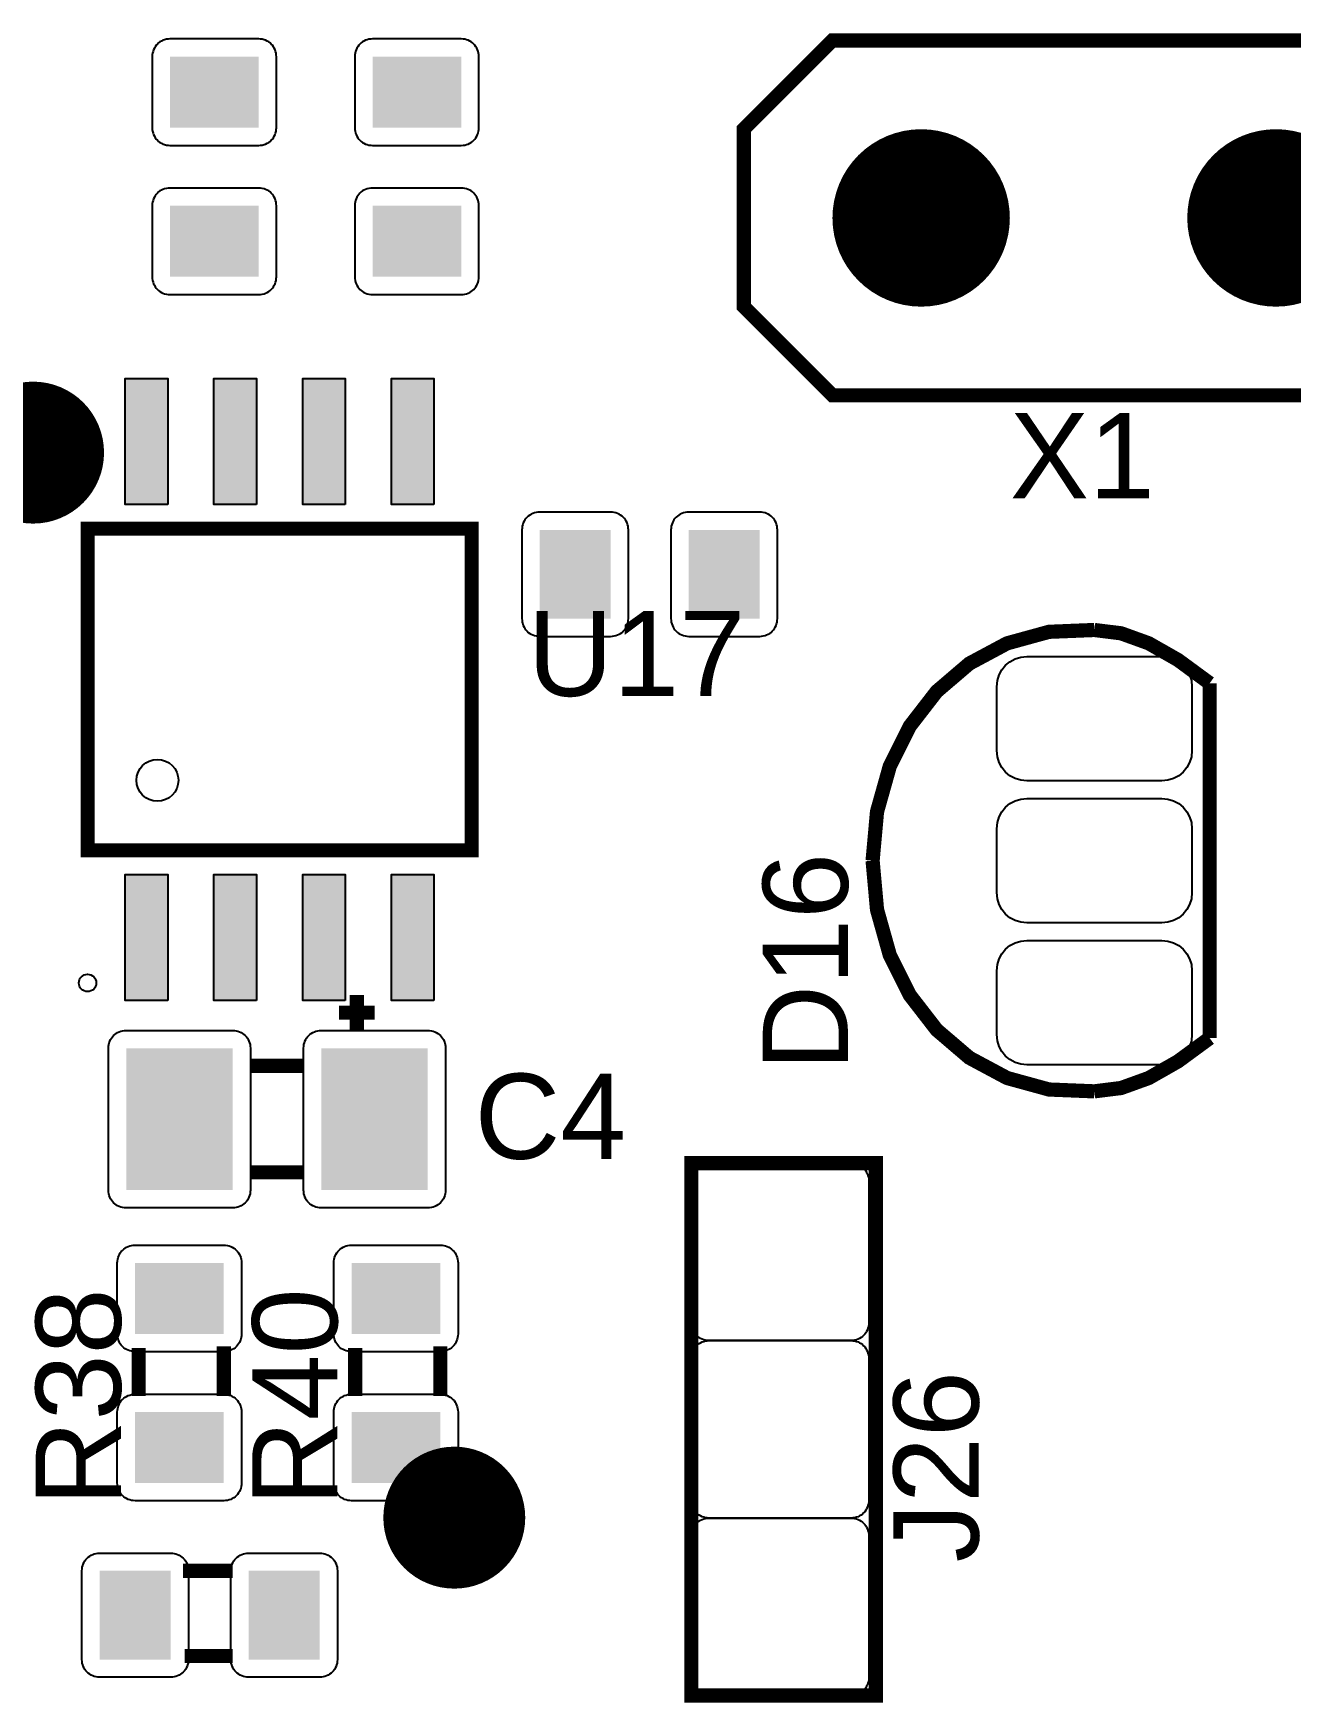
# Model space of a CAD drawing. Header units: inches. Extents: x -3.34 to 3.34, y -1.57 to 1.57.
# Drawn here: x -1.899 to -1.19, y -1.045 to -0.105 of the extents above; entities that cross this region are included whole.
import ezdxf

# ---------------------------------------------------------------- set-up
doc = ezdxf.new("R2010")
doc.units = ezdxf.units.IN
doc.layers.get('0').update_dxf_attribs({"linetype": 'CONTINUOUS'})

# ---------------------------------------------------------------- blocks, each defined once
blk = doc.blocks.new('RPAD')
blk.add_trace([(-0.5, -0.5), (-0.5, 0.5), (0.5, -0.5), (0.5, 0.5)])
blk = doc.blocks.new('EPAD')
at = {"const_width": 0.5}
blk.add_lwpolyline([(-0.25, 0, 1), (0.25, 0, 1)], format="xyb", close=True, dxfattribs=at)

msp = doc.modelspace()

# ---------------------------------------------------------------- linework, layer by layer
for points in [[(-1.831685, -0.117795), (-1.831685, -0.157795), (-1.831635, -0.158835), (-1.831486, -0.15984), (-1.831244, -0.160807), (-1.830913, -0.161731), (-1.830499, -0.162607), (-1.830004, -0.163431), (-1.829435, -0.164199), (-1.828794, -0.164905), (-1.828088, -0.165545), (-1.827321, -0.166114), (-1.826497, -0.166609), (-1.82562, -0.167024), (-1.824696, -0.167354), (-1.82373, -0.167596), (-1.822724, -0.167745), (-1.821685, -0.167795), (-1.771685, -0.167795), (-1.770646, -0.167745), (-1.769641, -0.167596), (-1.768674, -0.167354), (-1.76775, -0.167024), (-1.766873, -0.166609), (-1.766049, -0.166114), (-1.765282, -0.165545), (-1.764576, -0.164905), (-1.763935, -0.164199), (-1.763366, -0.163431), (-1.762871, -0.162607), (-1.762457, -0.161731), (-1.762126, -0.160807), (-1.761884, -0.15984), (-1.761735, -0.158835), (-1.761685, -0.157795), (-1.761685, -0.117795), (-1.761735, -0.116756), (-1.761884, -0.115751), (-1.762126, -0.114784), (-1.762457, -0.11386), (-1.762871, -0.112983), (-1.763366, -0.112159), (-1.763935, -0.111392), (-1.764576, -0.110686), (-1.765282, -0.110046), (-1.766049, -0.109476), (-1.766873, -0.108982), (-1.76775, -0.108567), (-1.768674, -0.108236), (-1.769641, -0.107994), (-1.770646, -0.107846), (-1.771685, -0.107795), (-1.821685, -0.107795), (-1.822724, -0.107846), (-1.82373, -0.107994), (-1.824696, -0.108236), (-1.82562, -0.108567), (-1.826497, -0.108982), (-1.827321, -0.109476), (-1.828088, -0.110046), (-1.828794, -0.110686), (-1.829435, -0.111392), (-1.830004, -0.112159), (-1.830499, -0.112983), (-1.830913, -0.11386), (-1.831244, -0.114784), (-1.831486, -0.115751), (-1.831635, -0.116756), (-1.831685, -0.117795)], [(-1.717512, -0.117795), (-1.717512, -0.157795), (-1.717461, -0.158835), (-1.717313, -0.15984), (-1.717071, -0.160807), (-1.71674, -0.161731), (-1.716326, -0.162607), (-1.715831, -0.163431), (-1.715261, -0.164199), (-1.714621, -0.164905), (-1.713915, -0.165545), (-1.713148, -0.166114), (-1.712324, -0.166609), (-1.711447, -0.167024), (-1.710523, -0.167354), (-1.709556, -0.167596), (-1.708551, -0.167745), (-1.707512, -0.167795), (-1.657512, -0.167795), (-1.656472, -0.167745), (-1.655467, -0.167596), (-1.6545, -0.167354), (-1.653576, -0.167024), (-1.6527, -0.166609), (-1.651876, -0.166114), (-1.651109, -0.165545), (-1.650402, -0.164905), (-1.649762, -0.164199), (-1.649193, -0.163431), (-1.648698, -0.162607), (-1.648283, -0.161731), (-1.647953, -0.160807), (-1.647711, -0.15984), (-1.647562, -0.158835), (-1.647512, -0.157795), (-1.647512, -0.117795), (-1.647562, -0.116756), (-1.647711, -0.115751), (-1.647953, -0.114784), (-1.648283, -0.11386), (-1.648698, -0.112983), (-1.649193, -0.112159), (-1.649762, -0.111392), (-1.650402, -0.110686), (-1.651109, -0.110046), (-1.651876, -0.109476), (-1.6527, -0.108982), (-1.653576, -0.108567), (-1.6545, -0.108236), (-1.655467, -0.107994), (-1.656472, -0.107846), (-1.657512, -0.107795), (-1.707512, -0.107795), (-1.708551, -0.107846), (-1.709556, -0.107994), (-1.710523, -0.108236), (-1.711447, -0.108567), (-1.712324, -0.108982), (-1.713148, -0.109476), (-1.713915, -0.110046), (-1.714621, -0.110686), (-1.715261, -0.111392), (-1.715831, -0.112159), (-1.716326, -0.112983), (-1.71674, -0.11386), (-1.717071, -0.114784), (-1.717313, -0.115751), (-1.717461, -0.116756), (-1.717512, -0.117795)], [(-1.831685, -0.201795), (-1.831685, -0.241795), (-1.831635, -0.242835), (-1.831486, -0.24384), (-1.831244, -0.244807), (-1.830913, -0.245731), (-1.830499, -0.246607), (-1.830004, -0.247431), (-1.829435, -0.248199), (-1.828794, -0.248905), (-1.828088, -0.249545), (-1.827321, -0.250114), (-1.826497, -0.250609), (-1.82562, -0.251024), (-1.824696, -0.251354), (-1.82373, -0.251596), (-1.822724, -0.251745), (-1.821685, -0.251795), (-1.771685, -0.251795), (-1.770646, -0.251745), (-1.769641, -0.251596), (-1.768674, -0.251354), (-1.76775, -0.251024), (-1.766873, -0.250609), (-1.766049, -0.250114), (-1.765282, -0.249545), (-1.764576, -0.248905), (-1.763935, -0.248199), (-1.763366, -0.247431), (-1.762871, -0.246607), (-1.762457, -0.245731), (-1.762126, -0.244807), (-1.761884, -0.24384), (-1.761735, -0.242835), (-1.761685, -0.241795), (-1.761685, -0.201795), (-1.761735, -0.200756), (-1.761884, -0.199751), (-1.762126, -0.198784), (-1.762457, -0.19786), (-1.762871, -0.196983), (-1.763366, -0.196159), (-1.763935, -0.195392), (-1.764576, -0.194686), (-1.765282, -0.194046), (-1.766049, -0.193476), (-1.766873, -0.192982), (-1.76775, -0.192567), (-1.768674, -0.192236), (-1.769641, -0.191994), (-1.770646, -0.191846), (-1.771685, -0.191795), (-1.821685, -0.191795), (-1.822724, -0.191846), (-1.82373, -0.191994), (-1.824696, -0.192236), (-1.82562, -0.192567), (-1.826497, -0.192982), (-1.827321, -0.193476), (-1.828088, -0.194046), (-1.828794, -0.194686), (-1.829435, -0.195392), (-1.830004, -0.196159), (-1.830499, -0.196983), (-1.830913, -0.19786), (-1.831244, -0.198784), (-1.831486, -0.199751), (-1.831635, -0.200756), (-1.831685, -0.201795)], [(-1.717512, -0.201795), (-1.717512, -0.241795), (-1.717461, -0.242835), (-1.717313, -0.24384), (-1.717071, -0.244807), (-1.71674, -0.245731), (-1.716326, -0.246607), (-1.715831, -0.247431), (-1.715261, -0.248199), (-1.714621, -0.248905), (-1.713915, -0.249545), (-1.713148, -0.250114), (-1.712324, -0.250609), (-1.711447, -0.251024), (-1.710523, -0.251354), (-1.709556, -0.251596), (-1.708551, -0.251745), (-1.707512, -0.251795), (-1.657512, -0.251795), (-1.656472, -0.251745), (-1.655467, -0.251596), (-1.6545, -0.251354), (-1.653576, -0.251024), (-1.6527, -0.250609), (-1.651876, -0.250114), (-1.651109, -0.249545), (-1.650402, -0.248905), (-1.649762, -0.248199), (-1.649193, -0.247431), (-1.648698, -0.246607), (-1.648283, -0.245731), (-1.647953, -0.244807), (-1.647711, -0.24384), (-1.647562, -0.242835), (-1.647512, -0.241795), (-1.647512, -0.201795), (-1.647562, -0.200756), (-1.647711, -0.199751), (-1.647953, -0.198784), (-1.648283, -0.19786), (-1.648698, -0.196983), (-1.649193, -0.196159), (-1.649762, -0.195392), (-1.650402, -0.194686), (-1.651109, -0.194046), (-1.651876, -0.193476), (-1.6527, -0.192982), (-1.653576, -0.192567), (-1.6545, -0.192236), (-1.655467, -0.191994), (-1.656472, -0.191846), (-1.657512, -0.191795), (-1.707512, -0.191795), (-1.708551, -0.191846), (-1.709556, -0.191994), (-1.710523, -0.192236), (-1.711447, -0.192567), (-1.712324, -0.192982), (-1.713148, -0.193476), (-1.713915, -0.194046), (-1.714621, -0.194686), (-1.715261, -0.195392), (-1.715831, -0.196159), (-1.716326, -0.196983), (-1.71674, -0.19786), (-1.717071, -0.198784), (-1.717313, -0.199751), (-1.717461, -0.200756), (-1.717512, -0.201795)], [(-1.822874, -0.370146), (-1.846874, -0.370146), (-1.846874, -0.299146), (-1.822874, -0.299146), (-1.822874, -0.370146)], [(-1.772874, -0.370146), (-1.796874, -0.370146), (-1.796874, -0.299146), (-1.772874, -0.299146), (-1.772874, -0.370146)], [(-1.722874, -0.370146), (-1.746874, -0.370146), (-1.746874, -0.299146), (-1.722874, -0.299146), (-1.722874, -0.370146)], [(-1.672874, -0.370146), (-1.696874, -0.370146), (-1.696874, -0.299146), (-1.672874, -0.299146), (-1.672874, -0.370146)], [(-1.613283, -0.444449), (-1.573283, -0.444449), (-1.572244, -0.444398), (-1.571239, -0.44425), (-1.570272, -0.444008), (-1.569348, -0.443677), (-1.568472, -0.443263), (-1.567648, -0.442768), (-1.56688, -0.442198), (-1.566174, -0.441558), (-1.565534, -0.440852), (-1.564965, -0.440085), (-1.56447, -0.439261), (-1.564055, -0.438384), (-1.563724, -0.43746), (-1.563482, -0.436493), (-1.563334, -0.435488), (-1.563283, -0.434449), (-1.563283, -0.384449), (-1.563334, -0.383409), (-1.563482, -0.382404), (-1.563724, -0.381437), (-1.564055, -0.380513), (-1.56447, -0.379637), (-1.564965, -0.378813), (-1.565534, -0.378046), (-1.566174, -0.377339), (-1.56688, -0.376699), (-1.567648, -0.37613), (-1.568472, -0.375635), (-1.569348, -0.37522), (-1.570272, -0.37489), (-1.571239, -0.374648), (-1.572244, -0.374499), (-1.573283, -0.374449), (-1.613283, -0.374449), (-1.614323, -0.374499), (-1.615328, -0.374648), (-1.616295, -0.37489), (-1.617219, -0.37522), (-1.618095, -0.375635), (-1.618919, -0.37613), (-1.619687, -0.376699), (-1.620393, -0.377339), (-1.621033, -0.378046), (-1.621602, -0.378813), (-1.622097, -0.379637), (-1.622512, -0.380513), (-1.622843, -0.381437), (-1.623085, -0.382404), (-1.623233, -0.383409), (-1.623283, -0.384449), (-1.623283, -0.434449), (-1.623233, -0.435488), (-1.623085, -0.436493), (-1.622843, -0.43746), (-1.622512, -0.438384), (-1.622097, -0.439261), (-1.621602, -0.440085), (-1.621033, -0.440852), (-1.620393, -0.441558), (-1.619687, -0.442198), (-1.618919, -0.442768), (-1.618095, -0.443263), (-1.617219, -0.443677), (-1.616295, -0.444008), (-1.615328, -0.44425), (-1.614323, -0.444398), (-1.613283, -0.444449)], [(-1.529283, -0.444449), (-1.489283, -0.444449), (-1.488244, -0.444398), (-1.487239, -0.44425), (-1.486272, -0.444008), (-1.485348, -0.443677), (-1.484472, -0.443263), (-1.483648, -0.442768), (-1.48288, -0.442198), (-1.482174, -0.441558), (-1.481534, -0.440852), (-1.480965, -0.440085), (-1.48047, -0.439261), (-1.480055, -0.438384), (-1.479724, -0.43746), (-1.479482, -0.436493), (-1.479334, -0.435488), (-1.479283, -0.434449), (-1.479283, -0.384449), (-1.479334, -0.383409), (-1.479482, -0.382404), (-1.479724, -0.381437), (-1.480055, -0.380513), (-1.48047, -0.379637), (-1.480965, -0.378813), (-1.481534, -0.378046), (-1.482174, -0.377339), (-1.48288, -0.376699), (-1.483648, -0.37613), (-1.484472, -0.375635), (-1.485348, -0.37522), (-1.486272, -0.37489), (-1.487239, -0.374648), (-1.488244, -0.374499), (-1.489283, -0.374449), (-1.529283, -0.374449), (-1.530323, -0.374499), (-1.531328, -0.374648), (-1.532295, -0.37489), (-1.533219, -0.37522), (-1.534095, -0.375635), (-1.534919, -0.37613), (-1.535687, -0.376699), (-1.536393, -0.377339), (-1.537033, -0.378046), (-1.537602, -0.378813), (-1.538097, -0.379637), (-1.538512, -0.380513), (-1.538843, -0.381437), (-1.539085, -0.382404), (-1.539233, -0.383409), (-1.539283, -0.384449), (-1.539283, -0.434449), (-1.539233, -0.435488), (-1.539085, -0.436493), (-1.538843, -0.43746), (-1.538512, -0.438384), (-1.538097, -0.439261), (-1.537602, -0.440085), (-1.537033, -0.440852), (-1.536393, -0.441558), (-1.535687, -0.442198), (-1.534919, -0.442768), (-1.534095, -0.443263), (-1.533219, -0.443677), (-1.532295, -0.444008), (-1.531328, -0.44425), (-1.530323, -0.444398), (-1.529283, -0.444449)], [(-1.355622, -0.508866), (-1.355622, -0.472866), (-1.355284, -0.46939), (-1.354311, -0.466176), (-1.352765, -0.463285), (-1.350708, -0.46078), (-1.348203, -0.458724), (-1.345312, -0.457178), (-1.342098, -0.456204), (-1.338622, -0.455866), (-1.262622, -0.455866), (-1.259146, -0.456204), (-1.255932, -0.457178), (-1.253041, -0.458724), (-1.250536, -0.46078), (-1.24848, -0.463285), (-1.246933, -0.466176), (-1.24596, -0.46939), (-1.245622, -0.472866), (-1.245622, -0.508866), (-1.24596, -0.512342), (-1.246933, -0.515556), (-1.24848, -0.518447), (-1.250536, -0.520952), (-1.253041, -0.523009), (-1.255932, -0.524555), (-1.259146, -0.525528), (-1.262622, -0.525866), (-1.338622, -0.525866), (-1.342098, -0.525528), (-1.345312, -0.524555), (-1.348203, -0.523009), (-1.350708, -0.520952), (-1.352765, -0.518447), (-1.354311, -0.515556), (-1.355284, -0.512342), (-1.355622, -0.508866)], [(-1.355622, -0.588866), (-1.355622, -0.552866), (-1.355284, -0.54939), (-1.354311, -0.546176), (-1.352765, -0.543285), (-1.350708, -0.54078), (-1.348203, -0.538724), (-1.345312, -0.537178), (-1.342098, -0.536204), (-1.338622, -0.535866), (-1.262622, -0.535866), (-1.259146, -0.536204), (-1.255932, -0.537178), (-1.253041, -0.538724), (-1.250536, -0.54078), (-1.24848, -0.543285), (-1.246933, -0.546176), (-1.24596, -0.54939), (-1.245622, -0.552866), (-1.245622, -0.588866), (-1.24596, -0.592342), (-1.246933, -0.595556), (-1.24848, -0.598447), (-1.250536, -0.600952), (-1.253041, -0.603009), (-1.255932, -0.604555), (-1.259146, -0.605528), (-1.262622, -0.605866), (-1.338622, -0.605866), (-1.342098, -0.605528), (-1.345312, -0.604555), (-1.348203, -0.603009), (-1.350708, -0.600952), (-1.352765, -0.598447), (-1.354311, -0.595556), (-1.355284, -0.592342), (-1.355622, -0.588866)], [(-1.822874, -0.649673), (-1.846874, -0.649673), (-1.846874, -0.578673), (-1.822874, -0.578673), (-1.822874, -0.649673)], [(-1.772874, -0.649673), (-1.796874, -0.649673), (-1.796874, -0.578673), (-1.772874, -0.578673), (-1.772874, -0.649673)], [(-1.722874, -0.649673), (-1.746874, -0.649673), (-1.746874, -0.578673), (-1.722874, -0.578673), (-1.722874, -0.649673)], [(-1.672874, -0.649673), (-1.696874, -0.649673), (-1.696874, -0.578673), (-1.672874, -0.578673), (-1.672874, -0.649673)], [(-1.355622, -0.668866), (-1.355622, -0.632866), (-1.355284, -0.62939), (-1.354311, -0.626176), (-1.352765, -0.623285), (-1.350708, -0.62078), (-1.348203, -0.618724), (-1.345312, -0.617178), (-1.342098, -0.616204), (-1.338622, -0.615866), (-1.262622, -0.615866), (-1.259146, -0.616204), (-1.255932, -0.617178), (-1.253041, -0.618724), (-1.250536, -0.62078), (-1.24848, -0.623285), (-1.246933, -0.626176), (-1.24596, -0.62939), (-1.245622, -0.632866), (-1.245622, -0.668866), (-1.24596, -0.672342), (-1.246933, -0.675556), (-1.24848, -0.678447), (-1.250536, -0.680952), (-1.253041, -0.683009), (-1.255932, -0.684555), (-1.259146, -0.685528), (-1.262622, -0.685866), (-1.338622, -0.685866), (-1.342098, -0.685528), (-1.345312, -0.684555), (-1.348203, -0.683009), (-1.350708, -0.680952), (-1.352765, -0.678447), (-1.354311, -0.675556), (-1.355284, -0.672342), (-1.355622, -0.668866)], [(-1.84637, -0.666535), (-1.78637, -0.666535), (-1.785331, -0.666586), (-1.784326, -0.666734), (-1.783359, -0.666976), (-1.782435, -0.667307), (-1.781558, -0.667722), (-1.780734, -0.668217), (-1.779967, -0.668786), (-1.779261, -0.669426), (-1.77862, -0.670132), (-1.778051, -0.6709), (-1.777557, -0.671724), (-1.777142, -0.6726), (-1.776811, -0.673524), (-1.776569, -0.674491), (-1.77642, -0.675496), (-1.77637, -0.676535), (-1.77637, -0.756535), (-1.77642, -0.757575), (-1.776569, -0.75858), (-1.776811, -0.759547), (-1.777142, -0.760471), (-1.777557, -0.761347), (-1.778051, -0.762171), (-1.77862, -0.762939), (-1.779261, -0.763645), (-1.779967, -0.764285), (-1.780734, -0.764854), (-1.781558, -0.765349), (-1.782435, -0.765764), (-1.783359, -0.766094), (-1.784326, -0.766337), (-1.785331, -0.766485), (-1.78637, -0.766535), (-1.84637, -0.766535), (-1.847409, -0.766485), (-1.848415, -0.766337), (-1.849381, -0.766094), (-1.850306, -0.765764), (-1.851182, -0.765349), (-1.852006, -0.764854), (-1.852774, -0.764285), (-1.85348, -0.763645), (-1.85412, -0.762939), (-1.854689, -0.762171), (-1.855183, -0.761347), (-1.855598, -0.760471), (-1.855929, -0.759547), (-1.856171, -0.75858), (-1.85632, -0.757575), (-1.85637, -0.756535), (-1.85637, -0.676535), (-1.85632, -0.675496), (-1.856171, -0.674491), (-1.855929, -0.673524), (-1.855598, -0.6726), (-1.855183, -0.671724), (-1.854689, -0.6709), (-1.85412, -0.670132), (-1.85348, -0.669426), (-1.852774, -0.668786), (-1.852006, -0.668217), (-1.851182, -0.667722), (-1.850306, -0.667307), (-1.849381, -0.666976), (-1.848415, -0.666734), (-1.847409, -0.666586), (-1.84637, -0.666535)], [(-1.73637, -0.666535), (-1.67637, -0.666535), (-1.675331, -0.666586), (-1.674326, -0.666734), (-1.673359, -0.666976), (-1.672435, -0.667307), (-1.671558, -0.667722), (-1.670734, -0.668217), (-1.669967, -0.668786), (-1.669261, -0.669426), (-1.66862, -0.670132), (-1.668051, -0.6709), (-1.667557, -0.671724), (-1.667142, -0.6726), (-1.666811, -0.673524), (-1.666569, -0.674491), (-1.66642, -0.675496), (-1.66637, -0.676535), (-1.66637, -0.756535), (-1.66642, -0.757575), (-1.666569, -0.75858), (-1.666811, -0.759547), (-1.667142, -0.760471), (-1.667557, -0.761347), (-1.668051, -0.762171), (-1.66862, -0.762939), (-1.669261, -0.763645), (-1.669967, -0.764285), (-1.670734, -0.764854), (-1.671558, -0.765349), (-1.672435, -0.765764), (-1.673359, -0.766094), (-1.674326, -0.766337), (-1.675331, -0.766485), (-1.67637, -0.766535), (-1.73637, -0.766535), (-1.737409, -0.766485), (-1.738415, -0.766337), (-1.739381, -0.766094), (-1.740306, -0.765764), (-1.741182, -0.765349), (-1.742006, -0.764854), (-1.742774, -0.764285), (-1.74348, -0.763645), (-1.74412, -0.762939), (-1.744689, -0.762171), (-1.745183, -0.761347), (-1.745598, -0.760471), (-1.745929, -0.759547), (-1.746171, -0.75858), (-1.74632, -0.757575), (-1.74637, -0.756535), (-1.74637, -0.676535), (-1.74632, -0.675496), (-1.746171, -0.674491), (-1.745929, -0.673524), (-1.745598, -0.6726), (-1.745183, -0.671724), (-1.744689, -0.6709), (-1.74412, -0.670132), (-1.74348, -0.669426), (-1.742774, -0.668786), (-1.742006, -0.668217), (-1.741182, -0.667722), (-1.740306, -0.667307), (-1.739381, -0.666976), (-1.738415, -0.666734), (-1.737409, -0.666586), (-1.73637, -0.666535)], [(-1.427787, -0.751339), (-1.427787, -0.831339), (-1.427838, -0.832378), (-1.427986, -0.833383), (-1.428228, -0.83435), (-1.428559, -0.835274), (-1.428974, -0.83615), (-1.429469, -0.836974), (-1.430038, -0.837742), (-1.430678, -0.838448), (-1.431384, -0.839088), (-1.432152, -0.839657), (-1.432976, -0.840152), (-1.433852, -0.840567), (-1.434776, -0.840898), (-1.435743, -0.84114), (-1.436748, -0.841288), (-1.437787, -0.841339), (-1.517787, -0.841339), (-1.518827, -0.841288), (-1.519832, -0.84114), (-1.520799, -0.840898), (-1.521723, -0.840567), (-1.522599, -0.840152), (-1.523423, -0.839657), (-1.524191, -0.839088), (-1.524897, -0.838448), (-1.525537, -0.837742), (-1.526106, -0.836974), (-1.526601, -0.83615), (-1.527016, -0.835274), (-1.527346, -0.83435), (-1.527589, -0.833383), (-1.527737, -0.832378), (-1.527787, -0.831339), (-1.527787, -0.751339), (-1.527737, -0.750299), (-1.527589, -0.749294), (-1.527346, -0.748327), (-1.527016, -0.747403), (-1.526601, -0.746527), (-1.526106, -0.745703), (-1.525537, -0.744935), (-1.524897, -0.744229), (-1.524191, -0.743589), (-1.523423, -0.74302), (-1.522599, -0.742525), (-1.521723, -0.74211), (-1.520799, -0.74178), (-1.519832, -0.741537), (-1.518827, -0.741389), (-1.517787, -0.741339), (-1.437787, -0.741339), (-1.436748, -0.741389), (-1.435743, -0.741537), (-1.434776, -0.74178), (-1.433852, -0.74211), (-1.432976, -0.742525), (-1.432152, -0.74302), (-1.431384, -0.743589), (-1.430678, -0.744229), (-1.430038, -0.744935), (-1.429469, -0.745703), (-1.428974, -0.746527), (-1.428559, -0.747403), (-1.428228, -0.748327), (-1.427986, -0.749294), (-1.427838, -0.750299), (-1.427787, -0.751339)], [(-1.85137, -0.837575), (-1.85137, -0.797575), (-1.85132, -0.796535), (-1.851171, -0.79553), (-1.850929, -0.794563), (-1.850598, -0.793639), (-1.850184, -0.792763), (-1.849689, -0.791939), (-1.84912, -0.791171), (-1.84848, -0.790465), (-1.847773, -0.789825), (-1.847006, -0.789256), (-1.846182, -0.788761), (-1.845306, -0.788346), (-1.844381, -0.788016), (-1.843415, -0.787774), (-1.842409, -0.787625), (-1.84137, -0.787575), (-1.79137, -0.787575), (-1.790331, -0.787625), (-1.789326, -0.787774), (-1.788359, -0.788016), (-1.787435, -0.788346), (-1.786558, -0.788761), (-1.785734, -0.789256), (-1.784967, -0.789825), (-1.784261, -0.790465), (-1.78362, -0.791171), (-1.783051, -0.791939), (-1.782556, -0.792763), (-1.782142, -0.793639), (-1.781811, -0.794563), (-1.781569, -0.79553), (-1.78142, -0.796535), (-1.78137, -0.797575), (-1.78137, -0.837575), (-1.78142, -0.838614), (-1.781569, -0.839619), (-1.781811, -0.840586), (-1.782142, -0.84151), (-1.782556, -0.842387), (-1.783051, -0.843211), (-1.78362, -0.843978), (-1.784261, -0.844684), (-1.784967, -0.845324), (-1.785734, -0.845894), (-1.786558, -0.846388), (-1.787435, -0.846803), (-1.788359, -0.847134), (-1.789326, -0.847376), (-1.790331, -0.847524), (-1.79137, -0.847575), (-1.84137, -0.847575), (-1.842409, -0.847524), (-1.843415, -0.847376), (-1.844381, -0.847134), (-1.845306, -0.846803), (-1.846182, -0.846388), (-1.847006, -0.845894), (-1.847773, -0.845324), (-1.84848, -0.844684), (-1.84912, -0.843978), (-1.849689, -0.843211), (-1.850184, -0.842387), (-1.850598, -0.84151), (-1.850929, -0.840586), (-1.851171, -0.839619), (-1.85132, -0.838614), (-1.85137, -0.837575)], [(-1.729323, -0.837575), (-1.729323, -0.797575), (-1.729272, -0.796535), (-1.729124, -0.79553), (-1.728882, -0.794563), (-1.728551, -0.793639), (-1.728137, -0.792763), (-1.727642, -0.791939), (-1.727072, -0.791171), (-1.726432, -0.790465), (-1.725726, -0.789825), (-1.724959, -0.789256), (-1.724135, -0.788761), (-1.723258, -0.788346), (-1.722334, -0.788016), (-1.721367, -0.787774), (-1.720362, -0.787625), (-1.719323, -0.787575), (-1.669323, -0.787575), (-1.668283, -0.787625), (-1.667278, -0.787774), (-1.666311, -0.788016), (-1.665387, -0.788346), (-1.664511, -0.788761), (-1.663687, -0.789256), (-1.66292, -0.789825), (-1.662213, -0.790465), (-1.661573, -0.791171), (-1.661004, -0.791939), (-1.660509, -0.792763), (-1.660094, -0.793639), (-1.659764, -0.794563), (-1.659522, -0.79553), (-1.659373, -0.796535), (-1.659323, -0.797575), (-1.659323, -0.837575), (-1.659373, -0.838614), (-1.659522, -0.839619), (-1.659764, -0.840586), (-1.660094, -0.84151), (-1.660509, -0.842387), (-1.661004, -0.843211), (-1.661573, -0.843978), (-1.662213, -0.844684), (-1.66292, -0.845324), (-1.663687, -0.845894), (-1.664511, -0.846388), (-1.665387, -0.846803), (-1.666311, -0.847134), (-1.667278, -0.847376), (-1.668283, -0.847524), (-1.669323, -0.847575), (-1.719323, -0.847575), (-1.720362, -0.847524), (-1.721367, -0.847376), (-1.722334, -0.847134), (-1.723258, -0.846803), (-1.724135, -0.846388), (-1.724959, -0.845894), (-1.725726, -0.845324), (-1.726432, -0.844684), (-1.727072, -0.843978), (-1.727642, -0.843211), (-1.728137, -0.842387), (-1.728551, -0.84151), (-1.728882, -0.840586), (-1.729124, -0.839619), (-1.729272, -0.838614), (-1.729323, -0.837575)], [(-1.427787, -0.851339), (-1.427787, -0.931339), (-1.427838, -0.932378), (-1.427986, -0.933383), (-1.428228, -0.93435), (-1.428559, -0.935274), (-1.428974, -0.93615), (-1.429469, -0.936974), (-1.430038, -0.937742), (-1.430678, -0.938448), (-1.431384, -0.939088), (-1.432152, -0.939657), (-1.432976, -0.940152), (-1.433852, -0.940567), (-1.434776, -0.940898), (-1.435743, -0.94114), (-1.436748, -0.941288), (-1.437787, -0.941339), (-1.517787, -0.941339), (-1.518827, -0.941288), (-1.519832, -0.94114), (-1.520799, -0.940898), (-1.521723, -0.940567), (-1.522599, -0.940152), (-1.523423, -0.939657), (-1.524191, -0.939088), (-1.524897, -0.938448), (-1.525537, -0.937742), (-1.526106, -0.936974), (-1.526601, -0.93615), (-1.527016, -0.935274), (-1.527346, -0.93435), (-1.527589, -0.933383), (-1.527737, -0.932378), (-1.527787, -0.931339), (-1.527787, -0.851339), (-1.527737, -0.850299), (-1.527589, -0.849294), (-1.527346, -0.848327), (-1.527016, -0.847403), (-1.526601, -0.846527), (-1.526106, -0.845703), (-1.525537, -0.844935), (-1.524897, -0.844229), (-1.524191, -0.843589), (-1.523423, -0.84302), (-1.522599, -0.842525), (-1.521723, -0.84211), (-1.520799, -0.84178), (-1.519832, -0.841537), (-1.518827, -0.841389), (-1.517787, -0.841339), (-1.437787, -0.841339), (-1.436748, -0.841389), (-1.435743, -0.841537), (-1.434776, -0.84178), (-1.433852, -0.84211), (-1.432976, -0.842525), (-1.432152, -0.84302), (-1.431384, -0.843589), (-1.430678, -0.844229), (-1.430038, -0.844935), (-1.429469, -0.845703), (-1.428974, -0.846527), (-1.428559, -0.847403), (-1.428228, -0.848327), (-1.427986, -0.849294), (-1.427838, -0.850299), (-1.427787, -0.851339)], [(-1.85137, -0.921575), (-1.85137, -0.881575), (-1.85132, -0.880535), (-1.851171, -0.87953), (-1.850929, -0.878563), (-1.850598, -0.877639), (-1.850184, -0.876763), (-1.849689, -0.875939), (-1.84912, -0.875171), (-1.84848, -0.874465), (-1.847773, -0.873825), (-1.847006, -0.873256), (-1.846182, -0.872761), (-1.845306, -0.872346), (-1.844381, -0.872016), (-1.843415, -0.871774), (-1.842409, -0.871625), (-1.84137, -0.871575), (-1.79137, -0.871575), (-1.790331, -0.871625), (-1.789326, -0.871774), (-1.788359, -0.872016), (-1.787435, -0.872346), (-1.786558, -0.872761), (-1.785734, -0.873256), (-1.784967, -0.873825), (-1.784261, -0.874465), (-1.78362, -0.875171), (-1.783051, -0.875939), (-1.782556, -0.876763), (-1.782142, -0.877639), (-1.781811, -0.878563), (-1.781569, -0.87953), (-1.78142, -0.880535), (-1.78137, -0.881575), (-1.78137, -0.921575), (-1.78142, -0.922614), (-1.781569, -0.923619), (-1.781811, -0.924586), (-1.782142, -0.92551), (-1.782556, -0.926387), (-1.783051, -0.927211), (-1.78362, -0.927978), (-1.784261, -0.928684), (-1.784967, -0.929324), (-1.785734, -0.929894), (-1.786558, -0.930388), (-1.787435, -0.930803), (-1.788359, -0.931134), (-1.789326, -0.931376), (-1.790331, -0.931524), (-1.79137, -0.931575), (-1.84137, -0.931575), (-1.842409, -0.931524), (-1.843415, -0.931376), (-1.844381, -0.931134), (-1.845306, -0.930803), (-1.846182, -0.930388), (-1.847006, -0.929894), (-1.847773, -0.929324), (-1.84848, -0.928684), (-1.84912, -0.927978), (-1.849689, -0.927211), (-1.850184, -0.926387), (-1.850598, -0.92551), (-1.850929, -0.924586), (-1.851171, -0.923619), (-1.85132, -0.922614), (-1.85137, -0.921575)], [(-1.729323, -0.921575), (-1.729323, -0.881575), (-1.729272, -0.880535), (-1.729124, -0.87953), (-1.728882, -0.878563), (-1.728551, -0.877639), (-1.728137, -0.876763), (-1.727642, -0.875939), (-1.727072, -0.875171), (-1.726432, -0.874465), (-1.725726, -0.873825), (-1.724959, -0.873256), (-1.724135, -0.872761), (-1.723258, -0.872346), (-1.722334, -0.872016), (-1.721367, -0.871774), (-1.720362, -0.871625), (-1.719323, -0.871575), (-1.669323, -0.871575), (-1.668283, -0.871625), (-1.667278, -0.871774), (-1.666311, -0.872016), (-1.665387, -0.872346), (-1.664511, -0.872761), (-1.663687, -0.873256), (-1.66292, -0.873825), (-1.662213, -0.874465), (-1.661573, -0.875171), (-1.661004, -0.875939), (-1.660509, -0.876763), (-1.660094, -0.877639), (-1.659764, -0.878563), (-1.659522, -0.87953), (-1.659373, -0.880535), (-1.659323, -0.881575), (-1.659323, -0.921575), (-1.659373, -0.922614), (-1.659522, -0.923619), (-1.659764, -0.924586), (-1.660094, -0.92551), (-1.660509, -0.926387), (-1.661004, -0.927211), (-1.661573, -0.927978), (-1.662213, -0.928684), (-1.66292, -0.929324), (-1.663687, -0.929894), (-1.664511, -0.930388), (-1.665387, -0.930803), (-1.666311, -0.931134), (-1.667278, -0.931376), (-1.668283, -0.931524), (-1.669323, -0.931575), (-1.719323, -0.931575), (-1.720362, -0.931524), (-1.721367, -0.931376), (-1.722334, -0.931134), (-1.723258, -0.930803), (-1.724135, -0.930388), (-1.724959, -0.929894), (-1.725726, -0.929324), (-1.726432, -0.928684), (-1.727072, -0.927978), (-1.727642, -0.927211), (-1.728137, -0.926387), (-1.728551, -0.92551), (-1.728882, -0.924586), (-1.729124, -0.923619), (-1.729272, -0.922614), (-1.729323, -0.921575)], [(-1.427787, -0.951339), (-1.427787, -1.031339), (-1.427838, -1.032378), (-1.427986, -1.033383), (-1.428228, -1.03435), (-1.428559, -1.035274), (-1.428974, -1.03615), (-1.429469, -1.036974), (-1.430038, -1.037742), (-1.430678, -1.038448), (-1.431384, -1.039088), (-1.432152, -1.039657), (-1.432976, -1.040152), (-1.433852, -1.040567), (-1.434776, -1.040898), (-1.435743, -1.04114), (-1.436748, -1.041288), (-1.437787, -1.041339), (-1.517787, -1.041339), (-1.518827, -1.041288), (-1.519832, -1.04114), (-1.520799, -1.040898), (-1.521723, -1.040567), (-1.522599, -1.040152), (-1.523423, -1.039657), (-1.524191, -1.039088), (-1.524897, -1.038448), (-1.525537, -1.037742), (-1.526106, -1.036974), (-1.526601, -1.03615), (-1.527016, -1.035274), (-1.527346, -1.03435), (-1.527589, -1.033383), (-1.527737, -1.032378), (-1.527787, -1.031339), (-1.527787, -0.951339), (-1.527737, -0.950299), (-1.527589, -0.949294), (-1.527346, -0.948327), (-1.527016, -0.947403), (-1.526601, -0.946527), (-1.526106, -0.945703), (-1.525537, -0.944935), (-1.524897, -0.944229), (-1.524191, -0.943589), (-1.523423, -0.94302), (-1.522599, -0.942525), (-1.521723, -0.94211), (-1.520799, -0.94178), (-1.519832, -0.941537), (-1.518827, -0.941389), (-1.517787, -0.941339), (-1.437787, -0.941339), (-1.436748, -0.941389), (-1.435743, -0.941537), (-1.434776, -0.94178), (-1.433852, -0.94211), (-1.432976, -0.942525), (-1.432152, -0.94302), (-1.431384, -0.943589), (-1.430678, -0.944229), (-1.430038, -0.944935), (-1.429469, -0.945703), (-1.428974, -0.946527), (-1.428559, -0.947403), (-1.428228, -0.948327), (-1.427986, -0.949294), (-1.427838, -0.950299), (-1.427787, -0.951339)], [(-1.821315, -1.031063), (-1.861315, -1.031063), (-1.862354, -1.031013), (-1.863359, -1.030864), (-1.864326, -1.030622), (-1.86525, -1.030291), (-1.866127, -1.029877), (-1.866951, -1.029382), (-1.867719, -1.028813), (-1.868424, -1.028172), (-1.869065, -1.027466), (-1.869634, -1.026699), (-1.870128, -1.025875), (-1.870543, -1.024998), (-1.870874, -1.024074), (-1.871116, -1.023107), (-1.871265, -1.022102), (-1.871315, -1.021063), (-1.871315, -0.971063), (-1.871265, -0.970024), (-1.871116, -0.969019), (-1.870874, -0.968052), (-1.870543, -0.967128), (-1.870128, -0.966251), (-1.869634, -0.965427), (-1.869065, -0.96466), (-1.868424, -0.963954), (-1.867719, -0.963313), (-1.866951, -0.962744), (-1.866127, -0.962249), (-1.86525, -0.961835), (-1.864326, -0.961504), (-1.863359, -0.961262), (-1.862354, -0.961113), (-1.861315, -0.961063), (-1.821315, -0.961063), (-1.820276, -0.961113), (-1.81927, -0.961262), (-1.818304, -0.961504), (-1.81738, -0.961835), (-1.816503, -0.962249), (-1.815679, -0.962744), (-1.814911, -0.963313), (-1.814206, -0.963954), (-1.813565, -0.96466), (-1.812996, -0.965427), (-1.812502, -0.966251), (-1.812087, -0.967128), (-1.811756, -0.968052), (-1.811514, -0.969019), (-1.811365, -0.970024), (-1.811315, -0.971063), (-1.811315, -1.021063), (-1.811365, -1.022102), (-1.811514, -1.023107), (-1.811756, -1.024074), (-1.812087, -1.024998), (-1.812502, -1.025875), (-1.812996, -1.026699), (-1.813565, -1.027466), (-1.814206, -1.028172), (-1.814911, -1.028813), (-1.815679, -1.029382), (-1.816503, -1.029877), (-1.81738, -1.030291), (-1.818304, -1.030622), (-1.81927, -1.030864), (-1.820276, -1.031013), (-1.821315, -1.031063)], [(-1.737315, -1.031063), (-1.777315, -1.031063), (-1.778354, -1.031013), (-1.779359, -1.030864), (-1.780326, -1.030622), (-1.78125, -1.030291), (-1.782127, -1.029877), (-1.782951, -1.029382), (-1.783719, -1.028813), (-1.784424, -1.028172), (-1.785065, -1.027466), (-1.785634, -1.026699), (-1.786128, -1.025875), (-1.786543, -1.024998), (-1.786874, -1.024074), (-1.787116, -1.023107), (-1.787265, -1.022102), (-1.787315, -1.021063), (-1.787315, -0.971063), (-1.787265, -0.970024), (-1.787116, -0.969019), (-1.786874, -0.968052), (-1.786543, -0.967128), (-1.786128, -0.966251), (-1.785634, -0.965427), (-1.785065, -0.96466), (-1.784424, -0.963954), (-1.783719, -0.963313), (-1.782951, -0.962744), (-1.782127, -0.962249), (-1.78125, -0.961835), (-1.780326, -0.961504), (-1.779359, -0.961262), (-1.778354, -0.961113), (-1.777315, -0.961063), (-1.737315, -0.961063), (-1.736276, -0.961113), (-1.73527, -0.961262), (-1.734304, -0.961504), (-1.73338, -0.961835), (-1.732503, -0.962249), (-1.731679, -0.962744), (-1.730911, -0.963313), (-1.730206, -0.963954), (-1.729565, -0.96466), (-1.728996, -0.965427), (-1.728502, -0.966251), (-1.728087, -0.967128), (-1.727756, -0.968052), (-1.727514, -0.969019), (-1.727365, -0.970024), (-1.727315, -0.971063), (-1.727315, -1.021063), (-1.727365, -1.022102), (-1.727514, -1.023107), (-1.727756, -1.024074), (-1.728087, -1.024998), (-1.728502, -1.025875), (-1.728996, -1.026699), (-1.729565, -1.027466), (-1.730206, -1.028172), (-1.730911, -1.028813), (-1.731679, -1.029382), (-1.732503, -1.029877), (-1.73338, -1.030291), (-1.734304, -1.030622), (-1.73527, -1.030864), (-1.736276, -1.031013), (-1.737315, -1.031063)]]:
    msp.add_lwpolyline(points, close=True)
for points, const_width in [([(-1.14826, -0.308661), (-1.44826, -0.308661), (-1.49826, -0.258661), (-1.49826, -0.158661), (-1.44826, -0.108661), (-1.14826, -0.108661), (-1.09826, -0.158661), (-1.09826, -0.258661), (-1.14826, -0.308661)], 0.008), ([(-1.14826, -0.308661), (-1.44826, -0.308661), (-1.49826, -0.258661), (-1.49826, -0.158661), (-1.44826, -0.108661), (-1.14826, -0.108661), (-1.09826, -0.158661), (-1.09826, -0.258661), (-1.14826, -0.308661)], 0.008), ([(-1.14826, -0.308661), (-1.44826, -0.308661), (-1.49826, -0.258661), (-1.49826, -0.158661), (-1.44826, -0.108661), (-1.14826, -0.108661), (-1.09826, -0.158661), (-1.09826, -0.258661), (-1.14826, -0.308661)], 0.008), ([(-1.651606, -0.564961), (-1.651606, -0.383858), (-1.868142, -0.383858), (-1.868142, -0.564961), (-1.651606, -0.564961)], 0.007874), ([(-1.651606, -0.564961), (-1.651606, -0.383858), (-1.868142, -0.383858), (-1.868142, -0.564961), (-1.651606, -0.564961)], 0.007874), ([(-1.651606, -0.564961), (-1.651606, -0.383858), (-1.868142, -0.383858), (-1.868142, -0.564961), (-1.651606, -0.564961)], 0.007874), ([(-1.300622, -0.440866), (-1.32618, -0.441902), (-1.349816, -0.448391), (-1.371072, -0.459779), (-1.389489, -0.475515), (-1.404611, -0.495044), (-1.415978, -0.517815), (-1.423135, -0.543273), (-1.425622, -0.570866)], 0.008), ([(-1.300622, -0.440866), (-1.32618, -0.441902), (-1.349816, -0.448391), (-1.371072, -0.459779), (-1.389489, -0.475515), (-1.404611, -0.495044), (-1.415978, -0.517815), (-1.423135, -0.543273), (-1.425622, -0.570866)], 0.008), ([(-1.300622, -0.440866), (-1.32618, -0.441902), (-1.349816, -0.448391), (-1.371072, -0.459779), (-1.389489, -0.475515), (-1.404611, -0.495044), (-1.415978, -0.517815), (-1.423135, -0.543273), (-1.425622, -0.570866)], 0.008), ([(-1.300622, -0.440866), (-1.285544, -0.442741), (-1.269997, -0.448366), (-1.253513, -0.457741), (-1.235622, -0.470866)], 0.008), ([(-1.300622, -0.440866), (-1.285544, -0.442741), (-1.269997, -0.448366), (-1.253513, -0.457741), (-1.235622, -0.470866)], 0.008), ([(-1.300622, -0.440866), (-1.285544, -0.442741), (-1.269997, -0.448366), (-1.253513, -0.457741), (-1.235622, -0.470866)], 0.008), ([(-1.235622, -0.670866), (-1.235622, -0.470866)], 0.008), ([(-1.235622, -0.670866), (-1.235622, -0.470866)], 0.008), ([(-1.235622, -0.670866), (-1.235622, -0.470866)], 0.008), ([(-1.300622, -0.700866), (-1.32618, -0.69983), (-1.349816, -0.693342), (-1.371072, -0.681953), (-1.389489, -0.666218), (-1.404611, -0.646688), (-1.415978, -0.623918), (-1.423135, -0.598459), (-1.425622, -0.570866)], 0.008), ([(-1.300622, -0.700866), (-1.32618, -0.69983), (-1.349816, -0.693342), (-1.371072, -0.681953), (-1.389489, -0.666218), (-1.404611, -0.646688), (-1.415978, -0.623918), (-1.423135, -0.598459), (-1.425622, -0.570866)], 0.008), ([(-1.300622, -0.700866), (-1.32618, -0.69983), (-1.349816, -0.693342), (-1.371072, -0.681953), (-1.389489, -0.666218), (-1.404611, -0.646688), (-1.415978, -0.623918), (-1.423135, -0.598459), (-1.425622, -0.570866)], 0.008), ([(-1.71637, -0.646535), (-1.71637, -0.666535)], 0.008), ([(-1.71637, -0.646535), (-1.71637, -0.666535)], 0.008), ([(-1.71637, -0.646535), (-1.71637, -0.666535)], 0.008), ([(-1.72637, -0.656535), (-1.70637, -0.656535)], 0.008), ([(-1.72637, -0.656535), (-1.70637, -0.656535)], 0.008), ([(-1.72637, -0.656535), (-1.70637, -0.656535)], 0.008), ([(-1.300622, -0.700866), (-1.285544, -0.698991), (-1.269997, -0.693366), (-1.253513, -0.683991), (-1.235622, -0.670866)], 0.008), ([(-1.300622, -0.700866), (-1.285544, -0.698991), (-1.269997, -0.693366), (-1.253513, -0.683991), (-1.235622, -0.670866)], 0.008), ([(-1.300622, -0.700866), (-1.285544, -0.698991), (-1.269997, -0.693366), (-1.253513, -0.683991), (-1.235622, -0.670866)], 0.008), ([(-1.77637, -0.686535), (-1.74637, -0.686535)], 0.008), ([(-1.77637, -0.686535), (-1.74637, -0.686535)], 0.008), ([(-1.77637, -0.686535), (-1.74637, -0.686535)], 0.008), ([(-1.77637, -0.746535), (-1.74637, -0.746535)], 0.008), ([(-1.77637, -0.746535), (-1.74637, -0.746535)], 0.008), ([(-1.77637, -0.746535), (-1.74637, -0.746535)], 0.008), ([(-1.527787, -1.041339), (-1.42385, -1.041339), (-1.42385, -0.741339), (-1.527787, -0.741339), (-1.527787, -1.041339)], 0.008), ([(-1.527787, -1.041339), (-1.42385, -1.041339), (-1.42385, -0.741339), (-1.527787, -0.741339), (-1.527787, -1.041339)], 0.008), ([(-1.527787, -1.041339), (-1.42385, -1.041339), (-1.42385, -0.741339), (-1.527787, -0.741339), (-1.527787, -1.041339)], 0.008), ([(-1.83937, -0.872575), (-1.83937, -0.845575)], 0.008), ([(-1.83937, -0.872575), (-1.83937, -0.845575)], 0.008), ([(-1.83937, -0.872575), (-1.83937, -0.845575)], 0.008), ([(-1.79137, -0.872575), (-1.79137, -0.844575)], 0.008), ([(-1.79137, -0.872575), (-1.79137, -0.844575)], 0.008), ([(-1.79137, -0.872575), (-1.79137, -0.844575)], 0.008), ([(-1.717323, -0.872575), (-1.717323, -0.845575)], 0.008), ([(-1.717323, -0.872575), (-1.717323, -0.845575)], 0.008), ([(-1.717323, -0.872575), (-1.717323, -0.845575)], 0.008), ([(-1.669323, -0.872575), (-1.669323, -0.844575)], 0.008), ([(-1.669323, -0.872575), (-1.669323, -0.844575)], 0.008), ([(-1.669323, -0.872575), (-1.669323, -0.844575)], 0.008), ([(-1.786315, -0.971063), (-1.814315, -0.971063)], 0.008), ([(-1.786315, -0.971063), (-1.814315, -0.971063)], 0.008), ([(-1.786315, -0.971063), (-1.814315, -0.971063)], 0.008), ([(-1.786315, -1.019063), (-1.813315, -1.019063)], 0.008), ([(-1.786315, -1.019063), (-1.813315, -1.019063)], 0.008), ([(-1.786315, -1.019063), (-1.813315, -1.019063)], 0.008)]:
    msp.add_lwpolyline(points, dxfattribs=dict(const_width=const_width))
for centre, radius in [((-1.828772, -0.525591), 0.011811), ((-1.828772, -0.525591), 0.011811), ((-1.828772, -0.525591), 0.011811), ((-1.868142, -0.639764), 0.004921), ((-1.868142, -0.639764), 0.004921), ((-1.868142, -0.639764), 0.004921)]:
    msp.add_circle(centre, radius)

# ---------------------------------------------------------------- block references
for p, xscale, yscale, rotation in [((-1.796685, -0.137795), 0.04, 0.05, 90), ((-1.682512, -0.137795), 0.04, 0.05, 90), ((-1.796685, -0.221795), 0.04, 0.05, 90), ((-1.682512, -0.221795), 0.04, 0.05, 90), ((-1.834874, -0.334646), 0.024, 0.071, 180), ((-1.784874, -0.334646), 0.024, 0.071, 180), ((-1.734874, -0.334646), 0.024, 0.071, 180), ((-1.684874, -0.334646), 0.024, 0.071, 180), ((-1.593283, -0.409449), 0.04, 0.05, 180), ((-1.509283, -0.409449), 0.04, 0.05, 180), ((-1.834874, -0.614173), 0.024, 0.071, 180), ((-1.784874, -0.614173), 0.024, 0.071, 180), ((-1.734874, -0.614173), 0.024, 0.071, 180), ((-1.684874, -0.614173), 0.024, 0.071, 180), ((-1.81637, -0.817575), 0.04, 0.05, 90), ((-1.694323, -0.817575), 0.04, 0.05, 90), ((-1.81637, -0.901575), 0.04, 0.05, 90), ((-1.694323, -0.901575), 0.04, 0.05, 90), ((-1.841315, -0.996063), 0.04, 0.05, 180), ((-1.757315, -0.996063), 0.04, 0.05, 180)]:
    msp.add_blockref('RPAD', p, dxfattribs=dict(xscale=xscale, yscale=yscale, rotation=rotation))
for name, p, xscale, yscale in [('EPAD', (-1.39826, -0.208661), 0.1, 0.1), ('EPAD', (-1.19826, -0.208661), 0.1, 0.1), ('EPAD', (-1.89885, -0.340915), 0.08, 0.08), ('RPAD', (-1.81637, -0.716535), 0.06, 0.08), ('RPAD', (-1.70637, -0.716535), 0.06, 0.08), ('EPAD', (-1.661422, -0.941101), 0.08, 0.08)]:
    msp.add_blockref(name, p, dxfattribs=dict(xscale=xscale, yscale=yscale))

# ---------------------------------------------------------------- texts
at = {"width": 1.041667}
for s, p in [('X1', (-1.34826, -0.366661)), ('X1', (-1.34826, -0.366661)), ('X1', (-1.34826, -0.366661)), ('U17', (-1.62011, -0.478079)), ('U17', (-1.62011, -0.478079)), ('U17', (-1.62011, -0.478079)), ('C4', (-1.649953, -0.738898)), ('C4', (-1.649953, -0.738898)), ('C4', (-1.649953, -0.738898))]:
    msp.add_text(s, height=0.048, dxfattribs=at).set_placement(p)
for s, p in [('D16', (-1.439559, -0.689173)), ('D16', (-1.439559, -0.689173)), ('D16', (-1.439559, -0.689173)), ('R38', (-1.84937, -0.934575)), ('R38', (-1.84937, -0.934575)), ('R38', (-1.84937, -0.934575)), ('R40', (-1.727323, -0.934575)), ('R40', (-1.727323, -0.934575)), ('R40', (-1.727323, -0.934575)), ('J26', (-1.36585, -0.966339)), ('J26', (-1.36585, -0.966339)), ('J26', (-1.36585, -0.966339))]:
    msp.add_text(s, height=0.048, rotation=90, dxfattribs=at).set_placement(p)

doc.saveas('drawing.dxf')
